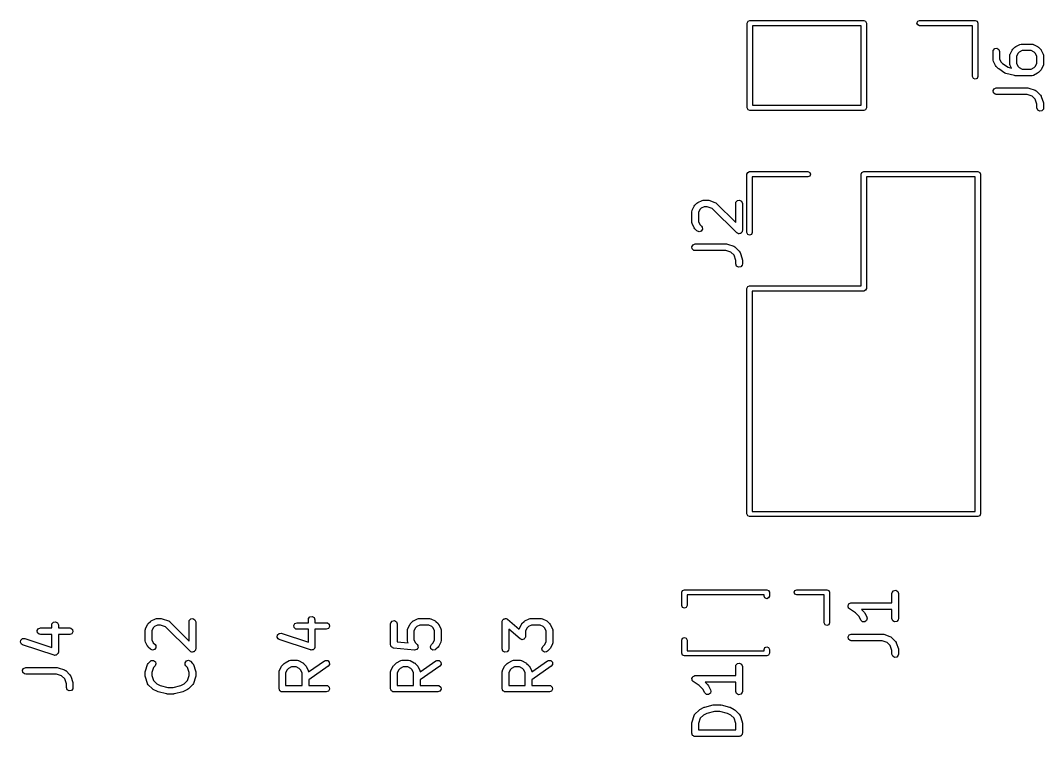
# Model space of a CAD drawing. Extents: x 1.21 to 2.79, y -2.79 to -1.21.
# Drawn here: x 1.244 to 2.161, y -1.852 to -1.21 of the extents above; entities that cross this region are included whole.
import ezdxf

# ---------------------------------------------------------------- set-up
doc = ezdxf.new("R2010")
doc.units = 0
doc.header["$MEASUREMENT"] = 0
doc.layers.add('BLACK', color=7, linetype='CONTINUOUS')

msp = doc.modelspace()

# ---------------------------------------------------------------- linework, layer by layer
at = {"layer": 'BLACK', "linetype": 'CONTINUOUS'}
for p, q in [((1.89563, -1.21203), (1.89633, -1.21036)), ((1.89633, -1.21036), (1.898, -1.20967)), ((1.898, -1.20967), (2, -1.20967)), ((2, -1.20967), (2.00167, -1.21036)), ((2.00167, -1.21036), (2.00236, -1.21203)), ((2.04763, -1.21203), (2.04833, -1.21036)), ((2.04833, -1.21036), (2.05, -1.20967)), ((2.05, -1.20967), (2.1, -1.20967)), ((2.1, -1.20967), (2.10167, -1.21036)), ((2.10167, -1.21036), (2.10236, -1.21203)), ((1.89563, -1.28803), (1.89563, -1.21203)), ((1.90036, -1.21439), (1.90036, -1.28567)), ((1.99763, -1.21439), (1.90036, -1.21439)), ((1.99763, -1.28567), (1.99763, -1.21439)), ((2.00236, -1.21203), (2.00236, -1.28803)), ((2.04833, -1.2137), (2.04763, -1.21203)), ((2.05, -1.21439), (2.04833, -1.2137)), ((2.09763, -1.21439), (2.05, -1.21439)), ((2.09763, -1.26003), (2.09763, -1.21439)), ((2.10236, -1.21203), (2.10236, -1.26003)), ((2.11589, -1.23753), (2.11607, -1.23652)), ((2.11589, -1.24503), (2.11589, -1.23753)), ((2.11607, -1.23652), (2.11736, -1.23498)), ((2.11736, -1.23498), (2.11935, -1.23463)), ((2.11935, -1.23463), (2.1211, -1.23564)), ((2.1211, -1.23564), (2.12179, -1.23753)), ((2.12179, -1.23753), (2.12179, -1.24434)), ((2.1312, -1.23996), (2.13307, -1.23621)), ((2.13307, -1.23621), (2.1336, -1.2355)), ((2.1336, -1.2355), (2.13363, -1.23545)), ((2.13363, -1.23545), (2.1355, -1.23357)), ((2.1355, -1.23357), (2.13622, -1.23307)), ((2.13622, -1.23307), (2.13627, -1.23302)), ((2.13627, -1.23302), (2.14002, -1.23114)), ((2.14203, -1.23674), (2.13934, -1.23809)), ((2.14002, -1.23114), (2.141, -1.23085)), ((2.141, -1.23085), (2.14117, -1.23089)), ((2.14117, -1.23089), (2.14134, -1.23083)), ((2.14134, -1.23083), (2.15071, -1.23083)), ((2.15001, -1.23674), (2.14203, -1.23674)), ((2.15271, -1.23809), (2.15001, -1.23674)), ((2.15071, -1.23083), (2.15172, -1.23101)), ((2.15172, -1.23101), (2.15186, -1.23112)), ((2.15186, -1.23112), (2.15203, -1.23114)), ((2.15203, -1.23114), (2.15578, -1.23302)), ((2.15578, -1.23302), (2.15649, -1.23354)), ((2.15649, -1.23354), (2.15655, -1.23357)), ((2.15655, -1.23357), (2.15842, -1.23545)), ((2.15842, -1.23545), (2.15893, -1.23617)), ((2.15893, -1.23617), (2.15898, -1.23621)), ((2.15898, -1.23621), (2.16085, -1.23996)), ((2.11595, -1.2452), (2.11589, -1.24503)), ((2.11591, -1.24537), (2.11595, -1.2452)), ((2.1162, -1.24635), (2.11591, -1.24537)), ((2.11807, -1.2501), (2.1162, -1.24635)), ((2.12179, -1.24434), (2.12314, -1.24703)), ((2.12314, -1.24703), (2.12447, -1.24836)), ((2.13089, -1.24128), (2.13106, -1.24027)), ((2.13089, -1.24878), (2.13089, -1.24128)), ((2.13106, -1.24027), (2.13118, -1.24014)), ((2.13118, -1.24014), (2.1312, -1.23996)), ((2.13814, -1.23928), (2.13679, -1.24198)), ((2.13679, -1.24198), (2.13679, -1.24809)), ((2.13934, -1.23809), (2.13814, -1.23928)), ((2.15391, -1.23928), (2.15271, -1.23809)), ((2.15526, -1.24198), (2.15391, -1.23928)), ((2.15526, -1.24809), (2.15526, -1.24198)), ((2.16085, -1.23996), (2.16114, -1.24095)), ((2.16114, -1.24095), (2.1611, -1.24112)), ((2.1611, -1.24112), (2.16116, -1.24128)), ((2.16116, -1.24128), (2.16116, -1.24878)), ((2.11812, -1.25015), (2.11807, -1.2501)), ((2.11863, -1.25087), (2.11812, -1.25015)), ((2.1205, -1.25275), (2.11863, -1.25087)), ((2.12063, -1.2528), (2.1205, -1.25275)), ((2.12095, -1.25311), (2.12063, -1.2528)), ((2.12658, -1.25686), (2.12095, -1.25311)), ((2.12447, -1.24836), (2.12943, -1.25167)), ((2.12943, -1.25167), (2.13234, -1.2524)), ((2.13095, -1.24895), (2.13089, -1.24878)), ((2.1309, -1.24912), (2.13095, -1.24895)), ((2.1312, -1.2501), (2.1309, -1.24912)), ((2.13234, -1.2524), (2.1312, -1.2501)), ((2.13679, -1.24809), (2.13814, -1.25078)), ((2.13814, -1.25078), (2.13934, -1.25198)), ((2.13934, -1.25198), (2.14203, -1.25333)), ((2.14203, -1.25333), (2.15001, -1.25333)), ((2.15001, -1.25333), (2.15271, -1.25198)), ((2.15271, -1.25198), (2.15391, -1.25078)), ((2.15391, -1.25078), (2.15526, -1.24809)), ((2.15842, -1.25462), (2.15655, -1.2565)), ((2.15845, -1.25456), (2.15842, -1.25462)), ((2.15898, -1.25385), (2.15845, -1.25456)), ((2.16085, -1.2501), (2.15898, -1.25385)), ((2.16087, -1.24993), (2.16085, -1.2501)), ((2.16098, -1.24979), (2.16087, -1.24993)), ((2.16116, -1.24878), (2.16098, -1.24979)), ((2.09833, -1.2617), (2.09763, -1.26003)), ((2.1, -1.26239), (2.09833, -1.2617)), ((2.10167, -1.2617), (2.1, -1.26239)), ((2.10236, -1.26003), (2.10167, -1.2617)), ((2.12659, -1.25687), (2.12658, -1.25686)), ((2.1275, -1.25727), (2.12659, -1.25687)), ((2.135, -1.25915), (2.1275, -1.25727)), ((2.13513, -1.25913), (2.135, -1.25915)), ((2.13571, -1.25923), (2.13513, -1.25913)), ((2.15071, -1.25923), (2.13571, -1.25923)), ((2.15088, -1.25917), (2.15071, -1.25923)), ((2.15105, -1.25922), (2.15088, -1.25917)), ((2.15203, -1.25892), (2.15105, -1.25922)), ((2.15578, -1.25705), (2.15203, -1.25892)), ((2.15583, -1.257), (2.15578, -1.25705)), ((2.15655, -1.2565), (2.15583, -1.257)), ((2.11593, -1.27264), (2.11694, -1.27089)), ((2.11628, -1.27463), (2.11593, -1.27264)), ((2.11783, -1.27593), (2.11628, -1.27463)), ((2.11694, -1.27089), (2.11884, -1.2702)), ((2.11884, -1.2702), (2.14696, -1.2702)), ((2.14696, -1.2702), (2.14783, -1.27036)), ((2.14783, -1.27036), (2.1479, -1.27035)), ((2.1479, -1.27035), (2.15352, -1.27223)), ((2.15352, -1.27223), (2.15442, -1.27272)), ((2.15442, -1.27272), (2.15451, -1.27287)), ((2.15451, -1.27287), (2.15467, -1.27294)), ((2.15467, -1.27294), (2.15842, -1.27669)), ((2.11884, -1.27611), (2.11783, -1.27593)), ((2.14648, -1.27611), (2.11884, -1.27611)), ((2.15099, -1.27761), (2.14648, -1.27611)), ((2.15375, -1.28037), (2.15099, -1.27761)), ((2.15526, -1.28488), (2.15375, -1.28037)), ((2.15842, -1.27669), (2.15901, -1.27753)), ((2.15901, -1.27753), (2.15903, -1.27771)), ((2.15903, -1.27771), (2.15914, -1.27785)), ((2.15914, -1.27785), (2.16101, -1.28347)), ((2.16101, -1.28347), (2.16114, -1.28434)), ((1.89633, -1.2897), (1.89563, -1.28803)), ((1.898, -1.29039), (1.89633, -1.2897)), ((2, -1.29039), (1.898, -1.29039)), ((1.90036, -1.28567), (1.99763, -1.28567)), ((2.00167, -1.2897), (2, -1.29039)), ((2.00236, -1.28803), (2.00167, -1.2897)), ((2.15526, -1.28815), (2.15526, -1.28488)), ((2.15595, -1.29005), (2.15526, -1.28815)), ((2.1577, -1.29106), (2.15595, -1.29005)), ((2.15969, -1.29071), (2.1577, -1.29106)), ((2.16098, -1.28916), (2.15969, -1.29071)), ((2.16116, -1.28815), (2.16098, -1.28916)), ((2.16114, -1.28434), (2.16116, -1.2844)), ((2.16116, -1.2844), (2.16116, -1.28815)), ((1.89528, -1.34764), (1.89597, -1.34597)), ((1.89528, -1.4), (1.89528, -1.34764)), ((1.89597, -1.34597), (1.89764, -1.34528)), ((1.89764, -1.34528), (1.95, -1.34528)), ((1.95, -1.34528), (1.95167, -1.34597)), ((1.95167, -1.34597), (1.95236, -1.34764)), ((1.95236, -1.34764), (1.95167, -1.34931)), ((1.99764, -1.34764), (1.99833, -1.34597)), ((1.99764, -1.44764), (1.99764, -1.34764)), ((1.99833, -1.34597), (2, -1.34528)), ((2, -1.34528), (2.10236, -1.34528)), ((2.10236, -1.34528), (2.10403, -1.34597)), ((2.10403, -1.34597), (2.10472, -1.34764)), ((2.10472, -1.34764), (2.10472, -1.65236)), ((1.95, -1.35), (1.9, -1.35)), ((1.9, -1.35), (1.9, -1.4)), ((1.95167, -1.34931), (1.95, -1.35)), ((2.00236, -1.35), (2.00236, -1.45)), ((2.1, -1.35), (2.00236, -1.35)), ((2.1, -1.65), (2.1, -1.35)), ((1.84808, -1.37618), (1.8486, -1.37547)), ((1.8486, -1.37547), (1.84863, -1.37541)), ((1.84863, -1.37541), (1.8505, -1.37354)), ((1.8505, -1.37354), (1.85123, -1.37303)), ((1.85123, -1.37303), (1.85127, -1.37299)), ((1.85127, -1.37299), (1.85502, -1.37111)), ((1.85502, -1.37111), (1.856, -1.37082)), ((1.856, -1.37082), (1.85618, -1.37086)), ((1.85618, -1.37086), (1.85634, -1.3708)), ((1.85634, -1.3708), (1.86009, -1.3708)), ((1.86009, -1.3708), (1.86096, -1.37095)), ((1.86096, -1.37095), (1.86103, -1.37095)), ((1.86103, -1.37095), (1.86665, -1.37283)), ((1.86665, -1.37283), (1.86755, -1.37332)), ((1.86755, -1.37332), (1.86764, -1.37347)), ((1.86764, -1.37347), (1.8678, -1.37354)), ((1.8678, -1.37354), (1.88526, -1.391)), ((1.88526, -1.37375), (1.88544, -1.37274)), ((1.88526, -1.391), (1.88526, -1.37375)), ((1.88544, -1.37274), (1.88674, -1.3712)), ((1.88674, -1.3712), (1.88873, -1.37085)), ((1.88873, -1.37085), (1.89048, -1.37186)), ((1.89048, -1.37186), (1.89117, -1.37375)), ((1.89117, -1.37375), (1.89117, -1.39813)), ((1.84589, -1.38125), (1.84607, -1.38024)), ((1.84589, -1.39063), (1.84589, -1.38125)), ((1.84607, -1.38024), (1.84618, -1.38011)), ((1.84618, -1.38011), (1.8462, -1.37993)), ((1.8462, -1.37993), (1.84808, -1.37618)), ((1.85314, -1.37925), (1.8518, -1.38195)), ((1.8518, -1.38195), (1.8518, -1.38993)), ((1.85434, -1.37805), (1.85314, -1.37925)), ((1.85704, -1.37671), (1.85434, -1.37805)), ((1.85961, -1.37671), (1.85704, -1.37671)), ((1.86412, -1.37821), (1.85961, -1.37671)), ((1.88613, -1.40021), (1.86412, -1.37821)), ((1.84595, -1.39079), (1.84589, -1.39063)), ((1.84591, -1.39096), (1.84595, -1.39079)), ((1.8462, -1.39195), (1.84591, -1.39096)), ((1.84808, -1.3957), (1.8462, -1.39195)), ((1.8518, -1.38993), (1.85314, -1.39263)), ((1.85314, -1.39263), (1.85468, -1.39416)), ((1.84812, -1.39574), (1.84808, -1.3957)), ((1.84863, -1.39646), (1.84812, -1.39574)), ((1.8505, -1.39834), (1.84863, -1.39646)), ((1.85234, -1.39919), (1.8505, -1.39834)), ((1.85429, -1.39867), (1.85234, -1.39919)), ((1.85544, -1.39701), (1.85429, -1.39867)), ((1.85468, -1.39416), (1.85527, -1.395)), ((1.85527, -1.395), (1.85544, -1.39701)), ((1.88693, -1.40059), (1.88613, -1.40021)), ((1.8877, -1.40103), (1.88693, -1.40059)), ((1.88783, -1.40101), (1.8877, -1.40103)), ((1.88796, -1.40107), (1.88783, -1.40101)), ((1.88881, -1.40084), (1.88796, -1.40107)), ((1.88969, -1.40068), (1.88881, -1.40084)), ((1.88978, -1.40058), (1.88969, -1.40068)), ((1.88991, -1.40054), (1.88978, -1.40058)), ((1.89042, -1.39982), (1.88991, -1.40054)), ((1.89099, -1.39914), (1.89042, -1.39982)), ((1.89102, -1.39895), (1.89099, -1.39914)), ((1.89107, -1.39889), (1.89102, -1.39895)), ((1.89117, -1.39813), (1.89105, -1.39876)), ((1.89105, -1.39876), (1.89107, -1.39889)), ((1.89597, -1.40167), (1.89528, -1.4)), ((1.89764, -1.40236), (1.89597, -1.40167)), ((1.89931, -1.40167), (1.89764, -1.40236)), ((1.9, -1.4), (1.89931, -1.40167)), ((1.84594, -1.41261), (1.84695, -1.41086)), ((1.84695, -1.41086), (1.84884, -1.41017)), ((1.84884, -1.41017), (1.87696, -1.41017)), ((1.87696, -1.41017), (1.87783, -1.41032)), ((1.87783, -1.41032), (1.8779, -1.41032)), ((1.8779, -1.41032), (1.88352, -1.4122)), ((1.88352, -1.4122), (1.88442, -1.41269)), ((1.84629, -1.4146), (1.84594, -1.41261)), ((1.84783, -1.4159), (1.84629, -1.4146)), ((1.84884, -1.41608), (1.84783, -1.4159)), ((1.87649, -1.41608), (1.84884, -1.41608)), ((1.88099, -1.41758), (1.87649, -1.41608)), ((1.88376, -1.42034), (1.88099, -1.41758)), ((1.88526, -1.42485), (1.88376, -1.42034)), ((1.88442, -1.41269), (1.88452, -1.41284)), ((1.88452, -1.41284), (1.88468, -1.41291)), ((1.88468, -1.41291), (1.88843, -1.41666)), ((1.88843, -1.41666), (1.88901, -1.4175)), ((1.88901, -1.4175), (1.88903, -1.41768)), ((1.88903, -1.41768), (1.88914, -1.41781)), ((1.88914, -1.41781), (1.89101, -1.42344)), ((1.88526, -1.42812), (1.88526, -1.42485)), ((1.88595, -1.43002), (1.88526, -1.42812)), ((1.8877, -1.43103), (1.88595, -1.43002)), ((1.89099, -1.42913), (1.88969, -1.43068)), ((1.89117, -1.42812), (1.89099, -1.42913)), ((1.89101, -1.42344), (1.89114, -1.42431)), ((1.89114, -1.42431), (1.89117, -1.42437)), ((1.89117, -1.42437), (1.89117, -1.42812)), ((1.88969, -1.43068), (1.8877, -1.43103)), ((1.89528, -1.45), (1.89597, -1.44833)), ((1.89597, -1.44833), (1.89764, -1.44764)), ((1.89764, -1.44764), (1.99764, -1.44764)), ((1.89528, -1.65236), (1.89528, -1.45)), ((2, -1.45236), (1.9, -1.45236)), ((1.9, -1.45236), (1.9, -1.65)), ((2.00167, -1.45167), (2, -1.45236)), ((2.00236, -1.45), (2.00167, -1.45167)), ((1.9, -1.65), (2.1, -1.65)), ((1.89597, -1.65403), (1.89528, -1.65236)), ((1.89528, -1.65236), (1.89528, -1.65236)), ((1.89764, -1.65472), (1.89597, -1.65403)), ((2.10236, -1.65472), (1.89764, -1.65472)), ((2.10403, -1.65403), (2.10236, -1.65472)), ((2.10472, -1.65236), (2.10403, -1.65403)), ((1.83685, -1.72264), (1.83754, -1.72097)), ((1.83685, -1.73447), (1.83685, -1.72264)), ((1.83754, -1.72097), (1.83921, -1.72028)), ((1.83921, -1.72028), (1.91303, -1.72028)), ((1.91303, -1.72028), (1.9147, -1.72097)), ((1.9147, -1.72097), (1.91539, -1.72264)), ((1.91539, -1.72264), (1.91539, -1.72605)), ((1.93764, -1.72264), (1.93833, -1.72097)), ((1.93833, -1.72431), (1.93764, -1.72264)), ((1.93833, -1.72097), (1.94, -1.72028)), ((1.94, -1.72028), (1.96697, -1.72028)), ((1.96697, -1.72028), (1.96864, -1.72097)), ((1.96864, -1.72097), (1.96933, -1.72264)), ((1.96933, -1.72264), (1.96933, -1.75)), ((2.02526, -1.72375), (2.02544, -1.72274)), ((2.02526, -1.73205), (2.02526, -1.72375)), ((2.02544, -1.72274), (2.02674, -1.7212)), ((2.02674, -1.7212), (2.02873, -1.72085)), ((2.02873, -1.72085), (2.03048, -1.72186)), ((2.03048, -1.72186), (2.03117, -1.72375)), ((2.03117, -1.72375), (2.03117, -1.74625)), ((1.91067, -1.725), (1.84157, -1.725)), ((1.84157, -1.725), (1.84157, -1.73447)), ((1.91067, -1.72605), (1.91067, -1.725)), ((1.91136, -1.72772), (1.91067, -1.72605)), ((1.91303, -1.72841), (1.91136, -1.72772)), ((1.9147, -1.72772), (1.91303, -1.72841)), ((1.91539, -1.72605), (1.9147, -1.72772)), ((1.94, -1.725), (1.93833, -1.72431)), ((1.96461, -1.725), (1.94, -1.725)), ((1.96461, -1.75), (1.96461, -1.725)), ((1.98636, -1.73375), (1.98671, -1.73296)), ((1.98671, -1.73296), (1.98686, -1.73289)), ((1.98686, -1.73289), (1.98695, -1.73274)), ((1.98695, -1.73274), (1.98775, -1.73245)), ((1.98775, -1.73245), (1.98852, -1.73207)), ((1.98852, -1.73207), (1.98868, -1.73211)), ((1.98868, -1.73211), (1.98884, -1.73205)), ((1.98884, -1.73205), (2.02526, -1.73205)), ((1.83754, -1.73614), (1.83685, -1.73447)), ((1.83921, -1.73683), (1.83754, -1.73614)), ((1.84088, -1.73614), (1.83921, -1.73683)), ((1.84157, -1.73447), (1.84088, -1.73614)), ((1.9859, -1.73481), (1.98596, -1.73466)), ((1.98614, -1.73563), (1.9859, -1.73481)), ((1.98594, -1.73449), (1.98636, -1.73375)), ((1.98596, -1.73466), (1.98594, -1.73449)), ((1.98629, -1.73648), (1.98614, -1.73563)), ((1.98642, -1.73659), (1.98629, -1.73648)), ((1.98646, -1.73675), (1.98642, -1.73659)), ((1.98721, -1.73746), (1.98646, -1.73675)), ((1.99259, -1.74105), (1.98721, -1.73746)), ((1.99579, -1.74425), (1.99259, -1.74105)), ((2.02526, -1.73795), (1.99785, -1.73795)), ((1.99785, -1.73795), (2.0003, -1.74041)), ((2.0003, -1.74041), (2.00081, -1.74114)), ((2.00081, -1.74114), (2.00086, -1.74118)), ((2.00086, -1.74118), (2.00273, -1.74493)), ((2.02526, -1.74625), (2.02526, -1.73795)), ((1.27213, -1.75188), (1.27231, -1.75087)), ((1.27231, -1.75087), (1.27361, -1.74932)), ((1.27361, -1.74932), (1.2756, -1.74897)), ((1.2756, -1.74897), (1.27735, -1.74998)), ((1.27735, -1.74998), (1.27804, -1.75188)), ((1.3562, -1.75524), (1.35808, -1.7515)), ((1.35808, -1.7515), (1.3586, -1.75079)), ((1.3586, -1.75079), (1.35863, -1.75073)), ((1.35863, -1.75073), (1.3605, -1.74885)), ((1.3605, -1.74885), (1.36123, -1.74835)), ((1.36123, -1.74835), (1.36127, -1.7483)), ((1.36127, -1.7483), (1.36502, -1.74643)), ((1.36502, -1.74643), (1.366, -1.74613)), ((1.366, -1.74613), (1.36618, -1.74617)), ((1.36618, -1.74617), (1.36634, -1.74611)), ((1.36634, -1.74611), (1.37009, -1.74611)), ((1.37009, -1.74611), (1.37096, -1.74627)), ((1.37096, -1.74627), (1.37103, -1.74627)), ((1.37103, -1.74627), (1.37665, -1.74814)), ((1.37665, -1.74814), (1.37755, -1.74863)), ((1.37755, -1.74863), (1.37764, -1.74878)), ((1.37764, -1.74878), (1.3778, -1.74885)), ((1.3778, -1.74885), (1.39526, -1.76631)), ((1.39526, -1.74907), (1.39544, -1.74806)), ((1.39526, -1.76631), (1.39526, -1.74907)), ((1.39544, -1.74806), (1.39674, -1.74651)), ((1.39674, -1.74651), (1.39873, -1.74616)), ((1.39873, -1.74616), (1.40048, -1.74717)), ((1.40048, -1.74717), (1.40117, -1.74907)), ((1.40117, -1.74907), (1.40117, -1.77344)), ((1.48906, -1.7523), (1.49007, -1.75055)), ((1.49007, -1.75055), (1.49197, -1.74986)), ((1.49197, -1.74986), (1.50214, -1.74986)), ((1.50214, -1.74719), (1.50232, -1.74618)), ((1.50214, -1.74986), (1.50214, -1.74719)), ((1.50232, -1.74618), (1.50361, -1.74463)), ((1.50361, -1.74463), (1.5056, -1.74428)), ((1.5056, -1.74428), (1.50735, -1.74529)), ((1.50735, -1.74529), (1.50804, -1.74719)), ((1.50804, -1.74719), (1.50804, -1.74986)), ((1.50804, -1.74986), (1.51821, -1.74986)), ((1.51821, -1.74986), (1.51922, -1.75004)), ((1.51922, -1.75004), (1.52077, -1.75134)), ((1.52077, -1.75134), (1.52112, -1.75333)), ((1.57589, -1.75094), (1.57607, -1.74993)), ((1.57589, -1.76969), (1.57589, -1.75094)), ((1.57607, -1.74993), (1.57737, -1.74838)), ((1.57737, -1.74838), (1.57936, -1.74803)), ((1.57936, -1.74803), (1.58111, -1.74904)), ((1.58111, -1.74904), (1.5818, -1.75094)), ((1.5818, -1.75094), (1.5818, -1.76702)), ((1.5912, -1.75524), (1.59308, -1.7515)), ((1.59308, -1.7515), (1.5936, -1.75079)), ((1.5936, -1.75079), (1.59363, -1.75073)), ((1.59363, -1.75073), (1.5955, -1.74885)), ((1.5955, -1.74885), (1.59623, -1.74835)), ((1.59623, -1.74835), (1.59627, -1.7483)), ((1.59627, -1.7483), (1.60002, -1.74643)), ((1.60002, -1.74643), (1.601, -1.74613)), ((1.601, -1.74613), (1.60117, -1.74617)), ((1.60117, -1.74617), (1.60134, -1.74611)), ((1.60134, -1.74611), (1.61071, -1.74611)), ((1.61071, -1.74611), (1.61172, -1.74629)), ((1.61172, -1.74629), (1.61186, -1.74641)), ((1.61186, -1.74641), (1.61203, -1.74643)), ((1.61203, -1.74643), (1.61578, -1.7483)), ((1.61578, -1.7483), (1.61649, -1.74883)), ((1.61649, -1.74883), (1.61655, -1.74885)), ((1.61655, -1.74885), (1.61843, -1.75073)), ((1.61843, -1.75073), (1.61893, -1.75145)), ((1.61893, -1.75145), (1.61898, -1.7515)), ((1.61898, -1.7515), (1.62085, -1.75524)), ((1.67589, -1.74907), (1.67597, -1.74863)), ((1.67589, -1.77344), (1.67589, -1.74907)), ((1.67595, -1.74849), (1.67601, -1.74839)), ((1.67597, -1.74863), (1.67595, -1.74849)), ((1.67601, -1.74839), (1.67607, -1.74806)), ((1.67607, -1.74806), (1.67658, -1.74745)), ((1.67658, -1.74745), (1.67699, -1.74677)), ((1.67699, -1.74677), (1.67722, -1.74669)), ((1.67722, -1.74669), (1.67737, -1.74651)), ((1.67737, -1.74651), (1.67815, -1.74637)), ((1.67815, -1.74637), (1.6789, -1.74611)), ((1.6789, -1.74611), (1.67912, -1.7462)), ((1.67912, -1.7462), (1.67936, -1.74616)), ((1.67936, -1.74616), (1.68005, -1.74656)), ((1.68005, -1.74656), (1.68079, -1.74684)), ((1.68079, -1.74684), (1.69102, -1.7558)), ((1.6912, -1.75524), (1.69308, -1.7515)), ((1.69308, -1.7515), (1.6936, -1.75079)), ((1.6936, -1.75079), (1.69363, -1.75073)), ((1.69363, -1.75073), (1.6955, -1.74885)), ((1.6955, -1.74885), (1.69623, -1.74835)), ((1.69623, -1.74835), (1.69627, -1.7483)), ((1.69627, -1.7483), (1.70002, -1.74643)), ((1.70002, -1.74643), (1.701, -1.74613)), ((1.701, -1.74613), (1.70117, -1.74617)), ((1.70117, -1.74617), (1.70134, -1.74611)), ((1.70134, -1.74611), (1.71071, -1.74611)), ((1.71071, -1.74611), (1.71172, -1.74629)), ((1.71172, -1.74629), (1.71186, -1.74641)), ((1.71186, -1.74641), (1.71203, -1.74643)), ((1.71203, -1.74643), (1.71578, -1.7483)), ((1.71578, -1.7483), (1.71649, -1.74883)), ((1.71649, -1.74883), (1.71655, -1.74885)), ((1.71655, -1.74885), (1.71843, -1.75073)), ((1.71843, -1.75073), (1.71893, -1.75145)), ((1.71893, -1.75145), (1.71898, -1.7515)), ((1.71898, -1.7515), (1.72085, -1.75524)), ((1.9653, -1.75167), (1.96461, -1.75)), ((1.96933, -1.75), (1.96864, -1.75167)), ((1.99745, -1.74757), (1.99579, -1.74425)), ((1.99892, -1.74896), (1.99745, -1.74757)), ((2.00093, -1.74908), (1.99892, -1.74896)), ((2.00256, -1.74788), (2.00093, -1.74908)), ((2.00303, -1.74591), (2.00256, -1.74788)), ((2.00273, -1.74493), (2.00303, -1.74591)), ((2.02595, -1.74815), (2.02526, -1.74625)), ((2.0277, -1.74916), (2.02595, -1.74815)), ((2.02969, -1.74881), (2.0277, -1.74916)), ((2.03099, -1.74726), (2.02969, -1.74881)), ((2.03117, -1.74625), (2.03099, -1.74726)), ((1.25906, -1.75699), (1.26007, -1.75524)), ((1.25941, -1.75898), (1.25906, -1.75699)), ((1.26095, -1.76028), (1.25941, -1.75898)), ((1.26007, -1.75524), (1.26196, -1.75455)), ((1.26196, -1.76046), (1.26095, -1.76028)), ((1.26196, -1.75455), (1.27213, -1.75455)), ((1.27213, -1.76046), (1.26196, -1.76046)), ((1.27213, -1.75455), (1.27213, -1.75188)), ((1.27213, -1.77215), (1.27213, -1.76046)), ((1.27804, -1.75188), (1.27804, -1.75455)), ((1.27804, -1.75455), (1.28821, -1.75455)), ((1.28821, -1.76046), (1.27804, -1.76046)), ((1.27804, -1.76046), (1.27804, -1.77625)), ((1.28821, -1.75455), (1.28922, -1.75473)), ((1.29011, -1.75976), (1.28821, -1.76046)), ((1.28922, -1.75473), (1.29077, -1.75603)), ((1.29112, -1.75802), (1.29011, -1.75976)), ((1.29077, -1.75603), (1.29112, -1.75802)), ((1.35589, -1.75657), (1.35607, -1.75556)), ((1.35589, -1.76594), (1.35589, -1.75657)), ((1.35607, -1.75556), (1.35618, -1.75542)), ((1.35618, -1.75542), (1.3562, -1.75524)), ((1.36314, -1.75456), (1.3618, -1.75726)), ((1.3618, -1.75726), (1.3618, -1.76524)), ((1.36434, -1.75337), (1.36314, -1.75456)), ((1.36704, -1.75202), (1.36434, -1.75337)), ((1.36961, -1.75202), (1.36704, -1.75202)), ((1.37412, -1.75352), (1.36961, -1.75202)), ((1.39613, -1.77553), (1.37412, -1.75352)), ((1.47408, -1.76278), (1.47437, -1.76078)), ((1.47437, -1.76078), (1.47588, -1.75944)), ((1.47588, -1.75944), (1.4779, -1.75939)), ((1.4779, -1.75939), (1.50214, -1.76747)), ((1.48941, -1.75429), (1.48906, -1.7523)), ((1.49096, -1.75559), (1.48941, -1.75429)), ((1.49197, -1.75577), (1.49096, -1.75559)), ((1.50214, -1.75577), (1.49197, -1.75577)), ((1.50214, -1.76747), (1.50214, -1.75577)), ((1.51821, -1.75577), (1.50804, -1.75577)), ((1.50804, -1.75577), (1.50804, -1.77156)), ((1.52011, -1.75508), (1.51821, -1.75577)), ((1.52112, -1.75333), (1.52011, -1.75508)), ((1.59089, -1.75657), (1.59107, -1.75556)), ((1.59089, -1.76594), (1.59089, -1.75657)), ((1.59107, -1.75556), (1.59118, -1.75542)), ((1.59118, -1.75542), (1.5912, -1.75524)), ((1.59814, -1.75456), (1.59679, -1.75726)), ((1.59679, -1.75726), (1.59679, -1.76524)), ((1.59934, -1.75337), (1.59814, -1.75456)), ((1.60204, -1.75202), (1.59934, -1.75337)), ((1.61002, -1.75202), (1.60204, -1.75202)), ((1.61271, -1.75337), (1.61002, -1.75202)), ((1.61391, -1.75456), (1.61271, -1.75337)), ((1.61526, -1.75726), (1.61391, -1.75456)), ((1.61526, -1.76524), (1.61526, -1.75726)), ((1.62085, -1.75524), (1.62115, -1.75623)), ((1.62115, -1.75623), (1.62111, -1.7564)), ((1.62111, -1.7564), (1.62117, -1.75657)), ((1.62117, -1.75657), (1.62117, -1.76594)), ((1.6919, -1.76441), (1.6818, -1.75557)), ((1.6818, -1.75557), (1.6818, -1.77344)), ((1.69102, -1.7558), (1.69107, -1.75556)), ((1.69107, -1.75556), (1.69118, -1.75542)), ((1.69118, -1.75542), (1.6912, -1.75524)), ((1.69814, -1.75456), (1.69679, -1.75726)), ((1.69679, -1.75726), (1.69679, -1.76219)), ((1.69934, -1.75337), (1.69814, -1.75456)), ((1.70204, -1.75202), (1.69934, -1.75337)), ((1.71002, -1.75202), (1.70204, -1.75202)), ((1.71271, -1.75337), (1.71002, -1.75202)), ((1.71391, -1.75456), (1.71271, -1.75337)), ((1.71526, -1.75726), (1.71391, -1.75456)), ((1.71526, -1.76712), (1.71526, -1.75726)), ((1.72085, -1.75524), (1.72115, -1.75623)), ((1.72115, -1.75623), (1.72111, -1.7564)), ((1.72111, -1.7564), (1.72117, -1.75657)), ((1.72117, -1.75657), (1.72117, -1.76781)), ((1.96697, -1.75236), (1.9653, -1.75167)), ((1.96864, -1.75167), (1.96697, -1.75236)), ((1.98695, -1.76086), (1.98884, -1.76017)), ((1.98884, -1.76017), (2.01696, -1.76017)), ((2.01696, -1.76017), (2.01783, -1.76032)), ((2.01783, -1.76032), (2.0179, -1.76032)), ((2.0179, -1.76032), (2.02352, -1.7622)), ((1.24407, -1.76747), (1.24437, -1.76547)), ((1.24513, -1.76919), (1.24407, -1.76747)), ((1.24437, -1.76547), (1.24588, -1.76413)), ((1.24603, -1.76968), (1.24513, -1.76919)), ((1.24588, -1.76413), (1.2479, -1.76408)), ((1.27415, -1.77905), (1.24603, -1.76968)), ((1.2479, -1.76408), (1.27213, -1.77215)), ((1.35595, -1.76611), (1.35589, -1.76594)), ((1.35591, -1.76628), (1.35595, -1.76611)), ((1.3562, -1.76726), (1.35591, -1.76628)), ((1.35808, -1.77101), (1.3562, -1.76726)), ((1.3618, -1.76524), (1.36314, -1.76794)), ((1.36314, -1.76794), (1.36468, -1.76948)), ((1.36468, -1.76948), (1.36527, -1.77032)), ((1.47513, -1.7645), (1.47408, -1.76278)), ((1.47603, -1.76499), (1.47513, -1.7645)), ((1.50416, -1.77436), (1.47603, -1.76499)), ((1.5761, -1.77028), (1.57589, -1.76969)), ((1.5818, -1.76702), (1.59157, -1.76799)), ((1.59095, -1.76611), (1.59089, -1.76594)), ((1.59091, -1.76628), (1.59095, -1.76611)), ((1.5912, -1.76726), (1.59091, -1.76628)), ((1.59157, -1.76799), (1.5912, -1.76726)), ((1.59679, -1.76524), (1.59814, -1.76794)), ((1.59814, -1.76794), (1.59968, -1.76948)), ((1.59968, -1.76948), (1.60027, -1.77032)), ((1.61152, -1.77131), (1.61238, -1.76948)), ((1.61238, -1.76948), (1.61391, -1.76794)), ((1.61391, -1.76794), (1.61526, -1.76524)), ((1.62085, -1.76726), (1.61898, -1.77101)), ((1.62087, -1.76708), (1.62085, -1.76726)), ((1.62099, -1.76695), (1.62087, -1.76708)), ((1.62117, -1.76594), (1.62099, -1.76695)), ((1.69264, -1.7647), (1.6919, -1.76441)), ((1.69333, -1.7651), (1.69264, -1.7647)), ((1.69356, -1.76506), (1.69333, -1.7651)), ((1.69378, -1.76514), (1.69356, -1.76506)), ((1.69453, -1.76489), (1.69378, -1.76514)), ((1.69532, -1.76475), (1.69453, -1.76489)), ((1.69547, -1.76457), (1.69532, -1.76475)), ((1.69569, -1.76449), (1.69547, -1.76457)), ((1.6961, -1.76381), (1.69569, -1.76449)), ((1.69662, -1.7632), (1.6961, -1.76381)), ((1.69667, -1.76287), (1.69662, -1.7632)), ((1.69674, -1.76276), (1.69667, -1.76287)), ((1.69679, -1.76219), (1.69672, -1.76263)), ((1.69672, -1.76263), (1.69674, -1.76276)), ((1.71238, -1.77135), (1.71391, -1.76981)), ((1.71391, -1.76981), (1.71526, -1.76712)), ((1.72085, -1.76913), (1.71898, -1.77288)), ((1.72087, -1.76896), (1.72085, -1.76913)), ((1.72099, -1.76882), (1.72087, -1.76896)), ((1.72117, -1.76781), (1.72099, -1.76882)), ((1.83685, -1.76553), (1.83754, -1.76386)), ((1.83685, -1.77736), (1.83685, -1.76553)), ((1.83754, -1.76386), (1.83921, -1.76317)), ((1.83921, -1.76317), (1.84088, -1.76386)), ((1.84088, -1.76386), (1.84157, -1.76553)), ((1.84157, -1.76553), (1.84157, -1.775)), ((1.98594, -1.76261), (1.98695, -1.76086)), ((1.98629, -1.7646), (1.98594, -1.76261)), ((1.98783, -1.7659), (1.98629, -1.7646)), ((1.98884, -1.76608), (1.98783, -1.7659)), ((2.01649, -1.76608), (1.98884, -1.76608)), ((2.02099, -1.76758), (2.01649, -1.76608)), ((2.02376, -1.77034), (2.02099, -1.76758)), ((2.02352, -1.7622), (2.02442, -1.76269)), ((2.02442, -1.76269), (2.02452, -1.76284)), ((2.02452, -1.76284), (2.02468, -1.76291)), ((2.02468, -1.76291), (2.02843, -1.76666)), ((2.02843, -1.76666), (2.02901, -1.7675)), ((2.02901, -1.7675), (2.02903, -1.76768)), ((2.02903, -1.76768), (2.02914, -1.76781)), ((2.02914, -1.76781), (2.03101, -1.77344)), ((1.27438, -1.77905), (1.27415, -1.77905)), ((1.27457, -1.77916), (1.27438, -1.77905)), ((1.27537, -1.77902), (1.27457, -1.77916)), ((1.27617, -1.779), (1.27537, -1.77902)), ((1.27634, -1.77885), (1.27617, -1.779)), ((1.27656, -1.77881), (1.27634, -1.77885)), ((1.27708, -1.77819), (1.27656, -1.77881)), ((1.27768, -1.77766), (1.27708, -1.77819)), ((1.27772, -1.77743), (1.27768, -1.77766)), ((1.27786, -1.77726), (1.27772, -1.77743)), ((1.27804, -1.77625), (1.27786, -1.77726)), ((1.35812, -1.77105), (1.35808, -1.77101)), ((1.35863, -1.77178), (1.35812, -1.77105)), ((1.3605, -1.77365), (1.35863, -1.77178)), ((1.36234, -1.7745), (1.3605, -1.77365)), ((1.36429, -1.77398), (1.36234, -1.7745)), ((1.36544, -1.77233), (1.36429, -1.77398)), ((1.36527, -1.77032), (1.36544, -1.77233)), ((1.39693, -1.7759), (1.39613, -1.77553)), ((1.3977, -1.77635), (1.39693, -1.7759)), ((1.39783, -1.77632), (1.3977, -1.77635)), ((1.39796, -1.77638), (1.39783, -1.77632)), ((1.39881, -1.77615), (1.39796, -1.77638)), ((1.39969, -1.776), (1.39881, -1.77615)), ((1.39978, -1.77589), (1.39969, -1.776)), ((1.39991, -1.77586), (1.39978, -1.77589)), ((1.40042, -1.77513), (1.39991, -1.77586)), ((1.40099, -1.77445), (1.40042, -1.77513)), ((1.40102, -1.77427), (1.40099, -1.77445)), ((1.40107, -1.7742), (1.40102, -1.77427)), ((1.40117, -1.77344), (1.40105, -1.77407)), ((1.40105, -1.77407), (1.40107, -1.7742)), ((1.50438, -1.77436), (1.50416, -1.77436)), ((1.50458, -1.77447), (1.50438, -1.77436)), ((1.50537, -1.77433), (1.50458, -1.77447)), ((1.50618, -1.77431), (1.50537, -1.77433)), ((1.50634, -1.77416), (1.50618, -1.77431)), ((1.50657, -1.77412), (1.50634, -1.77416)), ((1.50708, -1.7735), (1.50657, -1.77412)), ((1.50769, -1.77297), (1.50708, -1.7735)), ((1.50772, -1.77275), (1.50769, -1.77297)), ((1.50786, -1.77257), (1.50772, -1.77275)), ((1.50804, -1.77156), (1.50786, -1.77257)), ((1.57615, -1.7709), (1.5761, -1.77028)), ((1.57644, -1.7712), (1.57615, -1.7709)), ((1.57658, -1.77159), (1.57644, -1.7712)), ((1.57712, -1.7719), (1.57658, -1.77159)), ((1.57756, -1.77235), (1.57712, -1.7719)), ((1.57822, -1.77254), (1.57756, -1.77235)), ((1.57833, -1.7726), (1.57822, -1.77254)), ((1.5784, -1.77258), (1.57833, -1.7726)), ((1.57855, -1.77263), (1.5784, -1.77258)), ((1.5973, -1.7745), (1.57855, -1.77263)), ((1.59732, -1.7745), (1.5973, -1.7745)), ((1.59733, -1.7745), (1.59732, -1.7745)), ((1.59829, -1.77425), (1.59733, -1.7745)), ((1.59925, -1.774), (1.59829, -1.77425)), ((1.59927, -1.77399), (1.59925, -1.774)), ((1.59928, -1.77398), (1.59927, -1.77399)), ((1.59985, -1.77317), (1.59928, -1.77398)), ((1.60043, -1.77236), (1.59985, -1.77317)), ((1.60027, -1.77032), (1.60027, -1.77033)), ((1.60027, -1.77033), (1.60028, -1.77035)), ((1.60028, -1.77035), (1.60036, -1.77134)), ((1.60036, -1.77134), (1.60044, -1.77233)), ((1.60044, -1.77233), (1.60043, -1.77234)), ((1.60043, -1.77234), (1.60043, -1.77236)), ((1.61204, -1.77326), (1.61152, -1.77131)), ((1.6137, -1.77442), (1.61204, -1.77326)), ((1.61571, -1.77424), (1.6137, -1.77442)), ((1.61655, -1.77365), (1.61571, -1.77424)), ((1.61843, -1.77178), (1.61655, -1.77365)), ((1.61845, -1.77172), (1.61843, -1.77178)), ((1.61898, -1.77101), (1.61845, -1.77172)), ((1.67658, -1.77534), (1.67589, -1.77344)), ((1.67833, -1.77635), (1.67658, -1.77534)), ((1.68032, -1.776), (1.67833, -1.77635)), ((1.68162, -1.77445), (1.68032, -1.776)), ((1.6818, -1.77344), (1.68162, -1.77445)), ((1.71152, -1.77318), (1.71238, -1.77135)), ((1.71205, -1.77513), (1.71152, -1.77318)), ((1.7137, -1.77629), (1.71205, -1.77513)), ((1.71571, -1.77611), (1.7137, -1.77629)), ((1.71655, -1.77553), (1.71571, -1.77611)), ((1.71843, -1.77365), (1.71655, -1.77553)), ((1.71845, -1.77359), (1.71843, -1.77365)), ((1.71898, -1.77288), (1.71845, -1.77359)), ((1.83754, -1.77903), (1.83685, -1.77736)), ((1.83921, -1.77972), (1.83754, -1.77903)), ((1.84157, -1.775), (1.91067, -1.775)), ((1.91067, -1.77395), (1.91136, -1.77228)), ((1.91067, -1.775), (1.91067, -1.77395)), ((1.91136, -1.77228), (1.91303, -1.77159)), ((1.91303, -1.77159), (1.9147, -1.77228)), ((1.9147, -1.77903), (1.91303, -1.77972)), ((1.9147, -1.77228), (1.91539, -1.77395)), ((1.91539, -1.77736), (1.9147, -1.77903)), ((1.91539, -1.77395), (1.91539, -1.77736)), ((2.02526, -1.77485), (2.02376, -1.77034)), ((2.02526, -1.77812), (2.02526, -1.77485)), ((2.02595, -1.78002), (2.02526, -1.77812)), ((2.03099, -1.77913), (2.02969, -1.78068)), ((2.03117, -1.77812), (2.03099, -1.77913)), ((2.03101, -1.77344), (2.03114, -1.77431)), ((2.03114, -1.77431), (2.03117, -1.77437)), ((2.03117, -1.77437), (2.03117, -1.77812)), ((1.35604, -1.79313), (1.35792, -1.7875)), ((1.35792, -1.7875), (1.35841, -1.7866)), ((1.35841, -1.7866), (1.35856, -1.78651)), ((1.35856, -1.78651), (1.35863, -1.78635)), ((1.35863, -1.78635), (1.3605, -1.78447)), ((1.3605, -1.78447), (1.36134, -1.78389)), ((1.36134, -1.78389), (1.36336, -1.78371)), ((1.36336, -1.78371), (1.36501, -1.78487)), ((1.36553, -1.78682), (1.36468, -1.78865)), ((1.36501, -1.78487), (1.36553, -1.78682)), ((1.39161, -1.7858), (1.39277, -1.78414)), ((1.39179, -1.78781), (1.39161, -1.7858)), ((1.39238, -1.78865), (1.39179, -1.78781)), ((1.39277, -1.78414), (1.39472, -1.78362)), ((1.39472, -1.78362), (1.39655, -1.78447)), ((1.39655, -1.78447), (1.39843, -1.78635)), ((1.39843, -1.78635), (1.39901, -1.78719)), ((1.39901, -1.78719), (1.39903, -1.78736)), ((1.39903, -1.78736), (1.39914, -1.7875)), ((1.39914, -1.7875), (1.40101, -1.79313)), ((1.47808, -1.78899), (1.4786, -1.78828)), ((1.4786, -1.78828), (1.47863, -1.78822)), ((1.47863, -1.78822), (1.4805, -1.78635)), ((1.4805, -1.78635), (1.48123, -1.78584)), ((1.48123, -1.78584), (1.48127, -1.7858)), ((1.48127, -1.7858), (1.48502, -1.78392)), ((1.48502, -1.78392), (1.486, -1.78363)), ((1.486, -1.78363), (1.48618, -1.78367)), ((1.48618, -1.78367), (1.48634, -1.78361)), ((1.48634, -1.78361), (1.49197, -1.78361)), ((1.49197, -1.78361), (1.49298, -1.78379)), ((1.49298, -1.78379), (1.49311, -1.7839)), ((1.49311, -1.7839), (1.49329, -1.78392)), ((1.49329, -1.78392), (1.49704, -1.7858)), ((1.49704, -1.7858), (1.49775, -1.78632)), ((1.49775, -1.78632), (1.4978, -1.78635)), ((1.4978, -1.78635), (1.49968, -1.78822)), ((1.49968, -1.78822), (1.50019, -1.78895)), ((1.5024, -1.79402), (1.51652, -1.78414)), ((1.51652, -1.78414), (1.51745, -1.78371)), ((1.51745, -1.78371), (1.51946, -1.78389)), ((1.51946, -1.78389), (1.52089, -1.78531)), ((1.52107, -1.78733), (1.51991, -1.78898)), ((1.52089, -1.78531), (1.52107, -1.78733)), ((1.57808, -1.78899), (1.5786, -1.78828)), ((1.5786, -1.78828), (1.57863, -1.78822)), ((1.57863, -1.78822), (1.5805, -1.78635)), ((1.5805, -1.78635), (1.58123, -1.78584)), ((1.58123, -1.78584), (1.58127, -1.7858)), ((1.58127, -1.7858), (1.58502, -1.78392)), ((1.58502, -1.78392), (1.586, -1.78363)), ((1.586, -1.78363), (1.58618, -1.78367)), ((1.58618, -1.78367), (1.58634, -1.78361)), ((1.58634, -1.78361), (1.59197, -1.78361)), ((1.59197, -1.78361), (1.59298, -1.78379)), ((1.59298, -1.78379), (1.59311, -1.7839)), ((1.59311, -1.7839), (1.59329, -1.78392)), ((1.59329, -1.78392), (1.59704, -1.7858)), ((1.59704, -1.7858), (1.59775, -1.78632)), ((1.59775, -1.78632), (1.5978, -1.78635)), ((1.5978, -1.78635), (1.59968, -1.78822)), ((1.59968, -1.78822), (1.60019, -1.78895)), ((1.6024, -1.79402), (1.61652, -1.78414)), ((1.61652, -1.78414), (1.61745, -1.78371)), ((1.61745, -1.78371), (1.61946, -1.78389)), ((1.61946, -1.78389), (1.62089, -1.78531)), ((1.62107, -1.78733), (1.61991, -1.78898)), ((1.62089, -1.78531), (1.62107, -1.78733)), ((1.67808, -1.78899), (1.6786, -1.78828)), ((1.6786, -1.78828), (1.67863, -1.78822)), ((1.67863, -1.78822), (1.6805, -1.78635)), ((1.6805, -1.78635), (1.68123, -1.78584)), ((1.68123, -1.78584), (1.68127, -1.7858)), ((1.68127, -1.7858), (1.68502, -1.78392)), ((1.68502, -1.78392), (1.686, -1.78363)), ((1.686, -1.78363), (1.68618, -1.78367)), ((1.68618, -1.78367), (1.68634, -1.78361)), ((1.68634, -1.78361), (1.69197, -1.78361)), ((1.69197, -1.78361), (1.69298, -1.78379)), ((1.69298, -1.78379), (1.69311, -1.7839)), ((1.69311, -1.7839), (1.69329, -1.78392)), ((1.69329, -1.78392), (1.69704, -1.7858)), ((1.69704, -1.7858), (1.69775, -1.78632)), ((1.69775, -1.78632), (1.6978, -1.78635)), ((1.6978, -1.78635), (1.69968, -1.78822)), ((1.69968, -1.78822), (1.70019, -1.78895)), ((1.7024, -1.79402), (1.71652, -1.78414)), ((1.71652, -1.78414), (1.71745, -1.78371)), ((1.71745, -1.78371), (1.71946, -1.78389)), ((1.71946, -1.78389), (1.72089, -1.78531)), ((1.72107, -1.78733), (1.71991, -1.78898)), ((1.72089, -1.78531), (1.72107, -1.78733)), ((1.91303, -1.77972), (1.83921, -1.77972)), ((1.88526, -1.78907), (1.88544, -1.78806)), ((1.88544, -1.78806), (1.88674, -1.78651)), ((1.88674, -1.78651), (1.88873, -1.78616)), ((1.88873, -1.78616), (1.89048, -1.78717)), ((1.89048, -1.78717), (1.89117, -1.78907)), ((2.0277, -1.78103), (2.02595, -1.78002)), ((2.02969, -1.78068), (2.0277, -1.78103)), ((1.24593, -1.79261), (1.24694, -1.79086)), ((1.24628, -1.7946), (1.24593, -1.79261)), ((1.24783, -1.7959), (1.24628, -1.7946)), ((1.24694, -1.79086), (1.24884, -1.79017)), ((1.24884, -1.79608), (1.24783, -1.7959)), ((1.24884, -1.79017), (1.27696, -1.79017)), ((1.27648, -1.79608), (1.24884, -1.79608)), ((1.28099, -1.79758), (1.27648, -1.79608)), ((1.27696, -1.79017), (1.27783, -1.79032)), ((1.27783, -1.79032), (1.2779, -1.79032)), ((1.2779, -1.79032), (1.28352, -1.7922)), ((1.28352, -1.7922), (1.28442, -1.79269)), ((1.28442, -1.79269), (1.28451, -1.79284)), ((1.28451, -1.79284), (1.28467, -1.79291)), ((1.28467, -1.79291), (1.28842, -1.79666)), ((1.28842, -1.79666), (1.28901, -1.7975)), ((1.35589, -1.79406), (1.35604, -1.79319)), ((1.35589, -1.79781), (1.35589, -1.79406)), ((1.35604, -1.79319), (1.35604, -1.79313)), ((1.3633, -1.79003), (1.3618, -1.79454)), ((1.3618, -1.79454), (1.3618, -1.79733)), ((1.3618, -1.79733), (1.3633, -1.80184)), ((1.36468, -1.78865), (1.3633, -1.79003)), ((1.39376, -1.79003), (1.39238, -1.78865)), ((1.39526, -1.79454), (1.39376, -1.79003)), ((1.39376, -1.80184), (1.39526, -1.79733)), ((1.39526, -1.79733), (1.39526, -1.79454)), ((1.40101, -1.79313), (1.40114, -1.794)), ((1.40114, -1.794), (1.40117, -1.79406)), ((1.40117, -1.79406), (1.40117, -1.79781)), ((1.47589, -1.79406), (1.47607, -1.79305)), ((1.47589, -1.80906), (1.47589, -1.79406)), ((1.47607, -1.79305), (1.47618, -1.79292)), ((1.47618, -1.79292), (1.4762, -1.79274)), ((1.4762, -1.79274), (1.47808, -1.78899)), ((1.48314, -1.79206), (1.4818, -1.79476)), ((1.4818, -1.79476), (1.4818, -1.80611)), ((1.48434, -1.79086), (1.48314, -1.79206)), ((1.48704, -1.78951), (1.48434, -1.79086)), ((1.49127, -1.78951), (1.48704, -1.78951)), ((1.49397, -1.79086), (1.49127, -1.78951)), ((1.49516, -1.79206), (1.49397, -1.79086)), ((1.49651, -1.79476), (1.49516, -1.79206)), ((1.49651, -1.80611), (1.49651, -1.79476)), ((1.50019, -1.78895), (1.50023, -1.78899)), ((1.50023, -1.78899), (1.50211, -1.79274)), ((1.50211, -1.79274), (1.5024, -1.79372)), ((1.5024, -1.79372), (1.50236, -1.79389)), ((1.50236, -1.79389), (1.5024, -1.79402)), ((1.51991, -1.78898), (1.50242, -1.80122)), ((1.57589, -1.79406), (1.57607, -1.79305)), ((1.57589, -1.80906), (1.57589, -1.79406)), ((1.57607, -1.79305), (1.57618, -1.79292)), ((1.57618, -1.79292), (1.5762, -1.79274)), ((1.5762, -1.79274), (1.57808, -1.78899)), ((1.58314, -1.79206), (1.5818, -1.79476)), ((1.5818, -1.79476), (1.5818, -1.80611)), ((1.58434, -1.79086), (1.58314, -1.79206)), ((1.58704, -1.78951), (1.58434, -1.79086)), ((1.59127, -1.78951), (1.58704, -1.78951)), ((1.59397, -1.79086), (1.59127, -1.78951)), ((1.59516, -1.79206), (1.59397, -1.79086)), ((1.59651, -1.79476), (1.59516, -1.79206)), ((1.59651, -1.80611), (1.59651, -1.79476)), ((1.60019, -1.78895), (1.60023, -1.78899)), ((1.60023, -1.78899), (1.60211, -1.79274)), ((1.60211, -1.79274), (1.6024, -1.79372)), ((1.6024, -1.79372), (1.60236, -1.79389)), ((1.60236, -1.79389), (1.6024, -1.79402)), ((1.61991, -1.78898), (1.60242, -1.80122)), ((1.67589, -1.79406), (1.67607, -1.79305)), ((1.67589, -1.80906), (1.67589, -1.79406)), ((1.67607, -1.79305), (1.67618, -1.79292)), ((1.67618, -1.79292), (1.6762, -1.79274)), ((1.6762, -1.79274), (1.67808, -1.78899)), ((1.68314, -1.79206), (1.6818, -1.79476)), ((1.6818, -1.79476), (1.6818, -1.80611)), ((1.68434, -1.79086), (1.68314, -1.79206)), ((1.68704, -1.78951), (1.68434, -1.79086)), ((1.69127, -1.78951), (1.68704, -1.78951)), ((1.69397, -1.79086), (1.69127, -1.78951)), ((1.69516, -1.79206), (1.69397, -1.79086)), ((1.69651, -1.79476), (1.69516, -1.79206)), ((1.69651, -1.80611), (1.69651, -1.79476)), ((1.70019, -1.78895), (1.70023, -1.78899)), ((1.70023, -1.78899), (1.70211, -1.79274)), ((1.70211, -1.79274), (1.7024, -1.79372)), ((1.7024, -1.79372), (1.70236, -1.79389)), ((1.70236, -1.79389), (1.7024, -1.79402)), ((1.71991, -1.78898), (1.70242, -1.80122)), ((1.84775, -1.79776), (1.84852, -1.79738)), ((1.84852, -1.79738), (1.84868, -1.79742)), ((1.84868, -1.79742), (1.84884, -1.79736)), ((1.84884, -1.79736), (1.88526, -1.79736)), ((1.88526, -1.79736), (1.88526, -1.78907)), ((1.89117, -1.78907), (1.89117, -1.81156)), ((1.28375, -1.80034), (1.28099, -1.79758)), ((1.28526, -1.80485), (1.28375, -1.80034)), ((1.28526, -1.80812), (1.28526, -1.80485)), ((1.28901, -1.7975), (1.28903, -1.79768)), ((1.28903, -1.79768), (1.28914, -1.79781)), ((1.28914, -1.79781), (1.29101, -1.80344)), ((1.29101, -1.80344), (1.29114, -1.80431)), ((1.29114, -1.80431), (1.29116, -1.80437)), ((1.29116, -1.80437), (1.29116, -1.80812)), ((1.35591, -1.79787), (1.35589, -1.79781)), ((1.35604, -1.79874), (1.35591, -1.79787)), ((1.35792, -1.80437), (1.35604, -1.79874)), ((1.35803, -1.80451), (1.35792, -1.80437)), ((1.35804, -1.80468), (1.35803, -1.80451)), ((1.35863, -1.80552), (1.35804, -1.80468)), ((1.36238, -1.80927), (1.35863, -1.80552)), ((1.3633, -1.80184), (1.36622, -1.80476)), ((1.36622, -1.80476), (1.36925, -1.80627)), ((1.36925, -1.80627), (1.37608, -1.80798)), ((1.38098, -1.80798), (1.38781, -1.80627)), ((1.38781, -1.80627), (1.39084, -1.80476)), ((1.39084, -1.80476), (1.39376, -1.80184)), ((1.39843, -1.80552), (1.39468, -1.80927)), ((1.3985, -1.80536), (1.39843, -1.80552)), ((1.39865, -1.80527), (1.3985, -1.80536)), ((1.39914, -1.80437), (1.39865, -1.80527)), ((1.40101, -1.79874), (1.39914, -1.80437)), ((1.40117, -1.79781), (1.40101, -1.79868)), ((1.40101, -1.79868), (1.40101, -1.79874)), ((1.4818, -1.80611), (1.49651, -1.80611)), ((1.50242, -1.80122), (1.50242, -1.80611)), ((1.50242, -1.80611), (1.51821, -1.80611)), ((1.51821, -1.80611), (1.51922, -1.80628)), ((1.51922, -1.80628), (1.52077, -1.80758)), ((1.5818, -1.80611), (1.59651, -1.80611)), ((1.60242, -1.80122), (1.60242, -1.80611)), ((1.60242, -1.80611), (1.61821, -1.80611)), ((1.61821, -1.80611), (1.61922, -1.80628)), ((1.61922, -1.80628), (1.62077, -1.80758)), ((1.6818, -1.80611), (1.69651, -1.80611)), ((1.70242, -1.80122), (1.70242, -1.80611)), ((1.70242, -1.80611), (1.71821, -1.80611)), ((1.71821, -1.80611), (1.71922, -1.80628)), ((1.71922, -1.80628), (1.72077, -1.80758)), ((1.8459, -1.80012), (1.84596, -1.79997)), ((1.84614, -1.80095), (1.8459, -1.80012)), ((1.84594, -1.7998), (1.84636, -1.79906)), ((1.84596, -1.79997), (1.84594, -1.7998)), ((1.84629, -1.80179), (1.84614, -1.80095)), ((1.84642, -1.8019), (1.84629, -1.80179)), ((1.84636, -1.79906), (1.84671, -1.79828)), ((1.84646, -1.80206), (1.84642, -1.8019)), ((1.84721, -1.80277), (1.84646, -1.80206)), ((1.84671, -1.79828), (1.84686, -1.7982)), ((1.84686, -1.7982), (1.84695, -1.79805)), ((1.84695, -1.79805), (1.84775, -1.79776)), ((1.85259, -1.80636), (1.84721, -1.80277)), ((1.85579, -1.80956), (1.85259, -1.80636)), ((1.88526, -1.80327), (1.85785, -1.80327)), ((1.85785, -1.80327), (1.8603, -1.80573)), ((1.8603, -1.80573), (1.86081, -1.80645)), ((1.86081, -1.80645), (1.86086, -1.80649)), ((1.86086, -1.80649), (1.86273, -1.81024)), ((1.88526, -1.81156), (1.88526, -1.80327)), ((1.28595, -1.81002), (1.28526, -1.80812)), ((1.2877, -1.81103), (1.28595, -1.81002)), ((1.28969, -1.81068), (1.2877, -1.81103)), ((1.29098, -1.80913), (1.28969, -1.81068)), ((1.29116, -1.80812), (1.29098, -1.80913)), ((1.36244, -1.8093), (1.36238, -1.80927)), ((1.36315, -1.80983), (1.36244, -1.8093)), ((1.3669, -1.8117), (1.36315, -1.80983)), ((1.36704, -1.81172), (1.3669, -1.8117)), ((1.3675, -1.81192), (1.36704, -1.81172)), ((1.375, -1.8138), (1.3675, -1.81192)), ((1.37514, -1.81378), (1.375, -1.8138)), ((1.37572, -1.81389), (1.37514, -1.81378)), ((1.38134, -1.81389), (1.37572, -1.81389)), ((1.37608, -1.80798), (1.38098, -1.80798)), ((1.38147, -1.81384), (1.38134, -1.81389)), ((1.38206, -1.8138), (1.38147, -1.81384)), ((1.38956, -1.81192), (1.38206, -1.8138)), ((1.38967, -1.81185), (1.38956, -1.81192)), ((1.39016, -1.8117), (1.38967, -1.81185)), ((1.39391, -1.80983), (1.39016, -1.8117)), ((1.39395, -1.80978), (1.39391, -1.80983)), ((1.39468, -1.80927), (1.39395, -1.80978)), ((1.47615, -1.80978), (1.47589, -1.80906)), ((1.47629, -1.81054), (1.47615, -1.80978)), ((1.47649, -1.81071), (1.47629, -1.81054)), ((1.47658, -1.81096), (1.47649, -1.81071)), ((1.47725, -1.81134), (1.47658, -1.81096)), ((1.47783, -1.81183), (1.47725, -1.81134)), ((1.47822, -1.8119), (1.47783, -1.81183)), ((1.47833, -1.81197), (1.47822, -1.8119)), ((1.47846, -1.81194), (1.47833, -1.81197)), ((1.47884, -1.81201), (1.47846, -1.81194)), ((1.51821, -1.81201), (1.47884, -1.81201)), ((1.52011, -1.81132), (1.51821, -1.81201)), ((1.52112, -1.80957), (1.52011, -1.81132)), ((1.52077, -1.80758), (1.52112, -1.80957)), ((1.57615, -1.80978), (1.57589, -1.80906)), ((1.57629, -1.81054), (1.57615, -1.80978)), ((1.57649, -1.81071), (1.57629, -1.81054)), ((1.57658, -1.81096), (1.57649, -1.81071)), ((1.57725, -1.81134), (1.57658, -1.81096)), ((1.57783, -1.81183), (1.57725, -1.81134)), ((1.57822, -1.8119), (1.57783, -1.81183)), ((1.57833, -1.81197), (1.57822, -1.8119)), ((1.57846, -1.81194), (1.57833, -1.81197)), ((1.57884, -1.81201), (1.57846, -1.81194)), ((1.61821, -1.81201), (1.57884, -1.81201)), ((1.62011, -1.81132), (1.61821, -1.81201)), ((1.62112, -1.80957), (1.62011, -1.81132)), ((1.62077, -1.80758), (1.62112, -1.80957)), ((1.67615, -1.80978), (1.67589, -1.80906)), ((1.67629, -1.81054), (1.67615, -1.80978)), ((1.67649, -1.81071), (1.67629, -1.81054)), ((1.67658, -1.81096), (1.67649, -1.81071)), ((1.67725, -1.81134), (1.67658, -1.81096)), ((1.67783, -1.81183), (1.67725, -1.81134)), ((1.67822, -1.8119), (1.67783, -1.81183)), ((1.67833, -1.81197), (1.67822, -1.8119)), ((1.67846, -1.81194), (1.67833, -1.81197)), ((1.67884, -1.81201), (1.67846, -1.81194)), ((1.71821, -1.81201), (1.67884, -1.81201)), ((1.72011, -1.81132), (1.71821, -1.81201)), ((1.72112, -1.80957), (1.72011, -1.81132)), ((1.72077, -1.80758), (1.72112, -1.80957)), ((1.85745, -1.81288), (1.85579, -1.80956)), ((1.85892, -1.81427), (1.85745, -1.81288)), ((1.86093, -1.81439), (1.85892, -1.81427)), ((1.86256, -1.81319), (1.86093, -1.81439)), ((1.86303, -1.81123), (1.86256, -1.81319)), ((1.86273, -1.81024), (1.86303, -1.81123)), ((1.88595, -1.81346), (1.88526, -1.81156)), ((1.8877, -1.81447), (1.88595, -1.81346)), ((1.88969, -1.81412), (1.8877, -1.81447)), ((1.89099, -1.81257), (1.88969, -1.81412)), ((1.89117, -1.81156), (1.89099, -1.81257)), ((1.8575, -1.82557), (1.865, -1.8237)), ((1.865, -1.8237), (1.86559, -1.82366)), ((1.86559, -1.82366), (1.86572, -1.82361)), ((1.86572, -1.82361), (1.87134, -1.82361)), ((1.87134, -1.82361), (1.87192, -1.82371)), ((1.87192, -1.82371), (1.87206, -1.8237)), ((1.87206, -1.8237), (1.87956, -1.82557)), ((1.84604, -1.83875), (1.84792, -1.83313)), ((1.84792, -1.83313), (1.84841, -1.83223)), ((1.84841, -1.83223), (1.84856, -1.83213)), ((1.84856, -1.83213), (1.84863, -1.83197)), ((1.84863, -1.83197), (1.85238, -1.82822)), ((1.85238, -1.82822), (1.8531, -1.82772)), ((1.8531, -1.82772), (1.85315, -1.82767)), ((1.85315, -1.82767), (1.8569, -1.8258)), ((1.85622, -1.83274), (1.8533, -1.83566)), ((1.85925, -1.83122), (1.85622, -1.83274)), ((1.8569, -1.8258), (1.85739, -1.82565)), ((1.85739, -1.82565), (1.8575, -1.82557)), ((1.86608, -1.82951), (1.85925, -1.83122)), ((1.87098, -1.82951), (1.86608, -1.82951)), ((1.87781, -1.83122), (1.87098, -1.82951)), ((1.88084, -1.83274), (1.87781, -1.83122)), ((1.87956, -1.82557), (1.88002, -1.82578)), ((1.88002, -1.82578), (1.88016, -1.8258)), ((1.88016, -1.8258), (1.88391, -1.82767)), ((1.88376, -1.83566), (1.88084, -1.83274)), ((1.88391, -1.82767), (1.88462, -1.8282)), ((1.88462, -1.8282), (1.88468, -1.82822)), ((1.88468, -1.82822), (1.88843, -1.83197)), ((1.88843, -1.83197), (1.88901, -1.83281)), ((1.88901, -1.83281), (1.88903, -1.83299)), ((1.88903, -1.83299), (1.88914, -1.83313)), ((1.88914, -1.83313), (1.89101, -1.83875)), ((1.84589, -1.83969), (1.84604, -1.83882)), ((1.84589, -1.84906), (1.84589, -1.83969)), ((1.84604, -1.83882), (1.84604, -1.83875)), ((1.8533, -1.83566), (1.8518, -1.84016)), ((1.8518, -1.84016), (1.8518, -1.84611)), ((1.88526, -1.84016), (1.88376, -1.83566)), ((1.88526, -1.84611), (1.88526, -1.84016)), ((1.89101, -1.83875), (1.89114, -1.83962)), ((1.89114, -1.83962), (1.89117, -1.83969)), ((1.89117, -1.83969), (1.89117, -1.84906)), ((1.84615, -1.84978), (1.84589, -1.84906)), ((1.84629, -1.85054), (1.84615, -1.84978)), ((1.84649, -1.85071), (1.84629, -1.85054)), ((1.84658, -1.85096), (1.84649, -1.85071)), ((1.84725, -1.85134), (1.84658, -1.85096)), ((1.84783, -1.85183), (1.84725, -1.85134)), ((1.84822, -1.8519), (1.84783, -1.85183)), ((1.84833, -1.85197), (1.84822, -1.8519)), ((1.84846, -1.85194), (1.84833, -1.85197)), ((1.84884, -1.85201), (1.84846, -1.85194)), ((1.88821, -1.85201), (1.84884, -1.85201)), ((1.8518, -1.84611), (1.88526, -1.84611)), ((1.88893, -1.85175), (1.88821, -1.85201)), ((1.88969, -1.85162), (1.88893, -1.85175)), ((1.88986, -1.85141), (1.88969, -1.85162)), ((1.89011, -1.85132), (1.88986, -1.85141)), ((1.89049, -1.85066), (1.89011, -1.85132)), ((1.89099, -1.85007), (1.89049, -1.85066)), ((1.89106, -1.84969), (1.89099, -1.85007)), ((1.89112, -1.84957), (1.89106, -1.84969)), ((1.89117, -1.84906), (1.8911, -1.84944)), ((1.8911, -1.84944), (1.89112, -1.84957))]:
    msp.add_line(p, q, dxfattribs=at)

doc.saveas('drawing.dxf')
